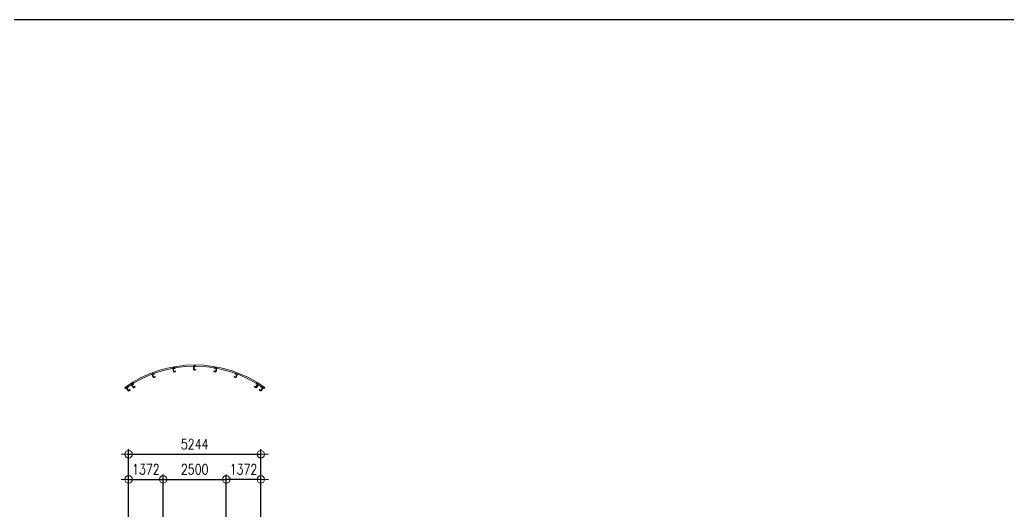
# Model space of a CAD drawing. Header units: millimetres. Extents: x 1120934 to 1315742, y -16030 to 119854.
# Drawn here: x 1152259 to 1191459, y 100366 to 119854 of the extents above; entities that cross this region are included whole.
import ezdxf

# ---------------------------------------------------------------- set-up
doc = ezdxf.new("R2010")
doc.units = ezdxf.units.MM
doc.header["$MEASUREMENT"] = 0
doc.linetypes.add('HIDDEN', pattern=[0.375, 0.25, -0.125])
doc.layers.get('0').update_dxf_attribs({"lineweight": 0})
doc.layers.add('COLUMN', color=7, linetype='Continuous')
doc.layers.add('ROOF LN', color=1, linetype='HIDDEN', lineweight=5)
doc.styles.add('SIMPLEX', font='SIMPLEX.shx', dxfattribs={"width": 0.8, "height": 400})
doc.dimstyles.new('DIM_200', dxfattribs={"dimtxt": 400, "dimasz": 2, "dimexe": 200, "dimexo": 200, "dimgap": 200, "dimtad": 1, "dimdec": 0, "dimrnd": 1, "dimzin": 1, "dimdsep": 46, "dimtxsty": 'SIMPLEX', "dimblk1": 'ESCADIM_ARW', "dimblk2": 'ESCADIM_ARW', "dimsah": 1, "dimcen": 50, "dimclrd": 251, "dimclre": 251, "dimclrt": 52, "dimazin": 0, "dimtfac": 1, "dimtdec": 0, "dimtofl": 0, "dimtmove": 0, "dimatfit": 3, "dimldrblk": 'ESCADIM_ARW', "dimfxl": 1, "dimtolj": 1, "dimtzin": 0, "dimarcsym": 0})

# ---------------------------------------------------------------- blocks, each defined once
blk = doc.blocks.new('ESCADIM_ARW')
at = {"color": 7}
blk.add_line((-150, 0), (150, 0), dxfattribs=at)
blk.add_circle((0, 0), 75, dxfattribs=at)
blk = doc.blocks.new('*D58')
at = {"color": 251, "lineweight": -2, "ltscale": 0.5, "transparency": 16777216}
for p, q in [((1157946, 100027), (1157946, 101827)), ((1157948, 101627), (1160444, 101627)), ((1160446, 100027), (1160446, 101827))]:
    blk.add_line(p, q, dxfattribs=at)
at = {"layer": 'Defpoints', "color": 0, "ltscale": 0.5, "transparency": 16777216}
for p in [(1160446, 101627), (1157946, 99827), (1160446, 99827)]:
    blk.add_point(p, dxfattribs=at)
at = {"color": 251, "lineweight": -2, "ltscale": 0.5, "transparency": 16777216, "xscale": 2, "yscale": 2, "zscale": 2, "rotation": 180}
blk.add_blockref('ESCADIM_ARW', (1157946, 101627), dxfattribs=at)
at = {"color": 251, "lineweight": -2, "ltscale": 0.5, "transparency": 16777216, "xscale": 2, "yscale": 2, "zscale": 2}
blk.add_blockref('ESCADIM_ARW', (1160446, 101627), dxfattribs=at)
at = {"color": 52, "ltscale": 0.5, "transparency": 16777216, "insert": (1159196, 102027), "char_height": 400, "attachment_point": 5, "style": 'SIMPLEX'}
blk.add_mtext('\\A1;2500', dxfattribs=at)
blk = doc.blocks.new('*D59')
at = {"color": 251, "lineweight": -2, "ltscale": 0.5, "transparency": 16777216}
for p, q in [((1160446, 100027), (1160446, 101827)), ((1161817, 101627), (1160448, 101627)), ((1161819, 100027), (1161819, 101827))]:
    blk.add_line(p, q, dxfattribs=at)
at = {"layer": 'Defpoints', "color": 0, "ltscale": 0.5, "transparency": 16777216}
for p in [(1160446, 101627), (1160446, 99827), (1161819, 99827)]:
    blk.add_point(p, dxfattribs=at)
at = {"color": 251, "lineweight": -2, "ltscale": 0.5, "transparency": 16777216, "xscale": 2, "yscale": 2, "zscale": 2, "rotation": 180}
blk.add_blockref('ESCADIM_ARW', (1160446, 101627), dxfattribs=at)
at = {"color": 251, "lineweight": -2, "ltscale": 0.5, "transparency": 16777216, "xscale": 2, "yscale": 2, "zscale": 2}
blk.add_blockref('ESCADIM_ARW', (1161819, 101627), dxfattribs=at)
at = {"color": 52, "ltscale": 0.5, "transparency": 16777216, "insert": (1161133, 102027), "char_height": 400, "attachment_point": 5, "style": 'SIMPLEX'}
blk.add_mtext('\\A1;1372', dxfattribs=at)
blk = doc.blocks.new('*D60')
at = {"color": 251, "lineweight": -2, "ltscale": 0.5, "transparency": 16777216}
for p, q in [((1156574, 100027), (1156574, 101827)), ((1156576, 101627), (1157944, 101627)), ((1157946, 100027), (1157946, 101827))]:
    blk.add_line(p, q, dxfattribs=at)
at = {"layer": 'Defpoints', "color": 0, "ltscale": 0.5, "transparency": 16777216}
for p in [(1157946, 101627), (1156574, 99827), (1157946, 99827)]:
    blk.add_point(p, dxfattribs=at)
at = {"color": 251, "lineweight": -2, "ltscale": 0.5, "transparency": 16777216, "xscale": 2, "yscale": 2, "zscale": 2, "rotation": 180}
blk.add_blockref('ESCADIM_ARW', (1156574, 101627), dxfattribs=at)
at = {"color": 251, "lineweight": -2, "ltscale": 0.5, "transparency": 16777216, "xscale": 2, "yscale": 2, "zscale": 2}
blk.add_blockref('ESCADIM_ARW', (1157946, 101627), dxfattribs=at)
at = {"color": 52, "ltscale": 0.5, "transparency": 16777216, "insert": (1157260, 102027), "char_height": 400, "attachment_point": 5, "style": 'SIMPLEX'}
blk.add_mtext('\\A1;1372', dxfattribs=at)
blk = doc.blocks.new('*D61')
at = {"color": 251, "lineweight": -2, "ltscale": 0.5, "transparency": 16777216}
for p, q in [((1156574, 100027), (1156574, 102827)), ((1161819, 100027), (1161819, 102827)), ((1156576, 102627), (1161817, 102627))]:
    blk.add_line(p, q, dxfattribs=at)
at = {"layer": 'Defpoints', "color": 0, "ltscale": 0.5, "transparency": 16777216}
for p in [(1161819, 102627), (1156574, 99827), (1161819, 99827)]:
    blk.add_point(p, dxfattribs=at)
at = {"color": 251, "lineweight": -2, "ltscale": 0.5, "transparency": 16777216, "xscale": 2, "yscale": 2, "zscale": 2, "rotation": 180}
blk.add_blockref('ESCADIM_ARW', (1156574, 102627), dxfattribs=at)
at = {"color": 251, "lineweight": -2, "ltscale": 0.5, "transparency": 16777216, "xscale": 2, "yscale": 2, "zscale": 2}
blk.add_blockref('ESCADIM_ARW', (1161819, 102627), dxfattribs=at)
at = {"color": 52, "ltscale": 0.5, "transparency": 16777216, "insert": (1159196, 103027), "char_height": 400, "attachment_point": 5, "style": 'SIMPLEX'}
blk.add_mtext('\\A1;5244', dxfattribs=at)

msp = doc.modelspace()

# ---------------------------------------------------------------- linework, layer by layer
at = {"layer": 'COLUMN', "ltscale": 0.5}
for points in [[(1158407.95812, 106024.60736), (1158411.9342, 106025.3172), (1158407.49769, 106050.16769), (1158332.94623, 106036.85817), (1158359.30861, 105889.19292), (1158433.86007, 105902.50244), (1158429.42356, 105927.35293), (1158425.44748, 105926.64309), (1158429.17415, 105905.76868), (1158362.57484, 105893.87884), (1158337.63215, 106033.59193), (1158404.23145, 106045.48177), (1158407.95812, 106024.60736)], [(1159230.32299, 106091.4476), (1159234.36194, 106091.4476), (1159234.36194, 106116.691), (1159158.63174, 106116.691), (1159158.63174, 105966.691), (1159234.36194, 105966.691), (1159234.36194, 105991.9344), (1159230.32299, 105991.9344), (1159230.32299, 105970.72995), (1159162.67068, 105970.72995), (1159162.67068, 106112.65206), (1159230.32299, 106112.65206), (1159230.32299, 106091.4476)], [(1159985.03556, 106024.60736), (1159981.05948, 106025.3172), (1159985.49598, 106050.16769), (1160060.04744, 106036.85817), (1160033.68507, 105889.19292), (1159959.13361, 105902.50244), (1159963.57011, 105927.35293), (1159967.54619, 105926.64309), (1159963.81953, 105905.76868), (1160030.41883, 105893.87884), (1160055.36152, 106033.59193), (1159988.76222, 106045.48177), (1159985.03556, 106024.60736)], [(1157584.30747, 105804.87586), (1157588.08863, 105806.2957), (1157579.21464, 105829.92792), (1157508.31799, 105803.30596), (1157561.04851, 105662.87985), (1157631.94516, 105689.50181), (1157623.07118, 105713.13402), (1157619.29002, 105711.71419), (1157626.74417, 105691.86313), (1157563.40983, 105668.08085), (1157513.51898, 105800.94465), (1157576.85332, 105824.72692), (1157584.30747, 105804.87586)], [(1160808.6862, 105804.87586), (1160804.90505, 105806.2957), (1160813.77903, 105829.92792), (1160884.67568, 105803.30596), (1160831.94516, 105662.87985), (1160761.04851, 105689.50181), (1160769.9225, 105713.13402), (1160773.70365, 105711.71419), (1160766.2495, 105691.86313), (1160829.58385, 105668.08085), (1160879.47469, 105800.94465), (1160816.14035, 105824.72692), (1160808.6862, 105804.87586)], [(1156562.8991, 105278.9875), (1156566.22765, 105281.27526), (1156551.92916, 105302.07868), (1156489.51889, 105259.18321), (1156574.47481, 105135.5484), (1156636.88508, 105178.44387), (1156622.58659, 105199.24729), (1156619.25804, 105196.95953), (1156631.26878, 105179.48466), (1156575.5156, 105141.16471), (1156495.13519, 105258.14242), (1156550.88837, 105296.46237), (1156562.8991, 105278.9875)], [(1156759.58495, 105406.4193), (1156763.01681, 105408.54894), (1156749.70655, 105429.99809), (1156685.3591, 105390.06729), (1156764.45068, 105262.61328), (1156828.79812, 105302.54409), (1156815.48785, 105323.99324), (1156812.05599, 105321.8636), (1156823.23662, 105303.84631), (1156765.7529, 105268.17479), (1156690.9206, 105388.76506), (1156748.40432, 105424.43659), (1156759.58495, 105406.4193)], [(1161633.40872, 105406.4193), (1161629.97686, 105408.54894), (1161643.28713, 105429.99809), (1161707.63458, 105390.06729), (1161628.543, 105262.61328), (1161564.19555, 105302.54409), (1161577.50582, 105323.99324), (1161580.93768, 105321.8636), (1161569.75706, 105303.84631), (1161627.24078, 105268.17479), (1161702.07307, 105388.76506), (1161644.58935, 105424.43659), (1161633.40872, 105406.4193)], [(1161830.09457, 105278.9875), (1161826.76602, 105281.27526), (1161841.06451, 105302.07868), (1161903.47479, 105259.18321), (1161818.51887, 105135.5484), (1161756.10859, 105178.44387), (1161770.40708, 105199.24729), (1161773.73563, 105196.95953), (1161761.7249, 105179.48466), (1161817.47808, 105141.16471), (1161897.85848, 105258.14242), (1161842.1053, 105296.46237), (1161830.09457, 105278.9875)]]:
    msp.add_lwpolyline(points, dxfattribs=at)
at = {"layer": 'Defpoints', "ltscale": 0.05, "elevation": 0.00004}
msp.add_lwpolyline([(1120934.36255, -16029.97309), (1315741.80597, -16029.97309), (1315741.80597, 119854.23107), (1120934.36255, 119854.23107)], close=True, dxfattribs=at)
at = {"layer": 'ROOF LN', "linetype": 'Continuous'}
msp.add_lwpolyline([(1161972.53081, 105271.39209), (1161944.20724, 105230.17331, 0.3226386936), (1156448.78643, 105230.17331), (1156420.46286, 105271.39209, -0.3225100703), (1161972.53081, 105271.39209)], format="xyb", dxfattribs=at)

# ---------------------------------------------------------------- dimensions: what is measured, and where the dimension line sits
at = {"ltscale": 0.5}
dim = msp.add_linear_dim(base=(1161818.51887, 102626.79741, 0), p1=(1156574.47481, 99826.79741, 0), p2=(1161818.51887, 99826.79741, 0), angle=0, dimstyle='DIM_200', dxfattribs=at)
dim.commit()
dim.dimension.update_dxf_attribs({"geometry": '*D61', "text_midpoint": (1159196.49684, 103026.79741, 0)})
for base, p1, p2, angle, picture, middle in [((1157946.49684, 101626.79741, 0), (1156574.47481, 99826.79741, 0), (1157946.49684, 99826.79741, 0), 0, '*D60', (1157260.48582, 101626.79741, 0)), ((1160446.49684, 101626.79741, 0), (1161818.51887, 99826.79741, 0), (1160446.49684, 99826.79741, 0), 180, '*D59', (1161132.50785, 101626.79741, 0))]:
    dim = msp.add_linear_dim(base=base, p1=p1, p2=p2, angle=angle, dimstyle='DIM_200', dxfattribs=at)
    dim.commit()
    dim.dimension.update_dxf_attribs({"geometry": picture, "text_midpoint": middle, "dimtype": 160})
dim = msp.add_linear_dim(base=(1160446.49684, 101626.79741, 0), p1=(1157946.49684, 99826.79741, 0), p2=(1160446.49684, 99826.79741, 0), dimstyle='DIM_200', dxfattribs=at)
dim.commit()
dim.dimension.update_dxf_attribs({"geometry": '*D58', "text_midpoint": (1159196.49684, 102026.79741, 0)})

doc.saveas('drawing.dxf')
